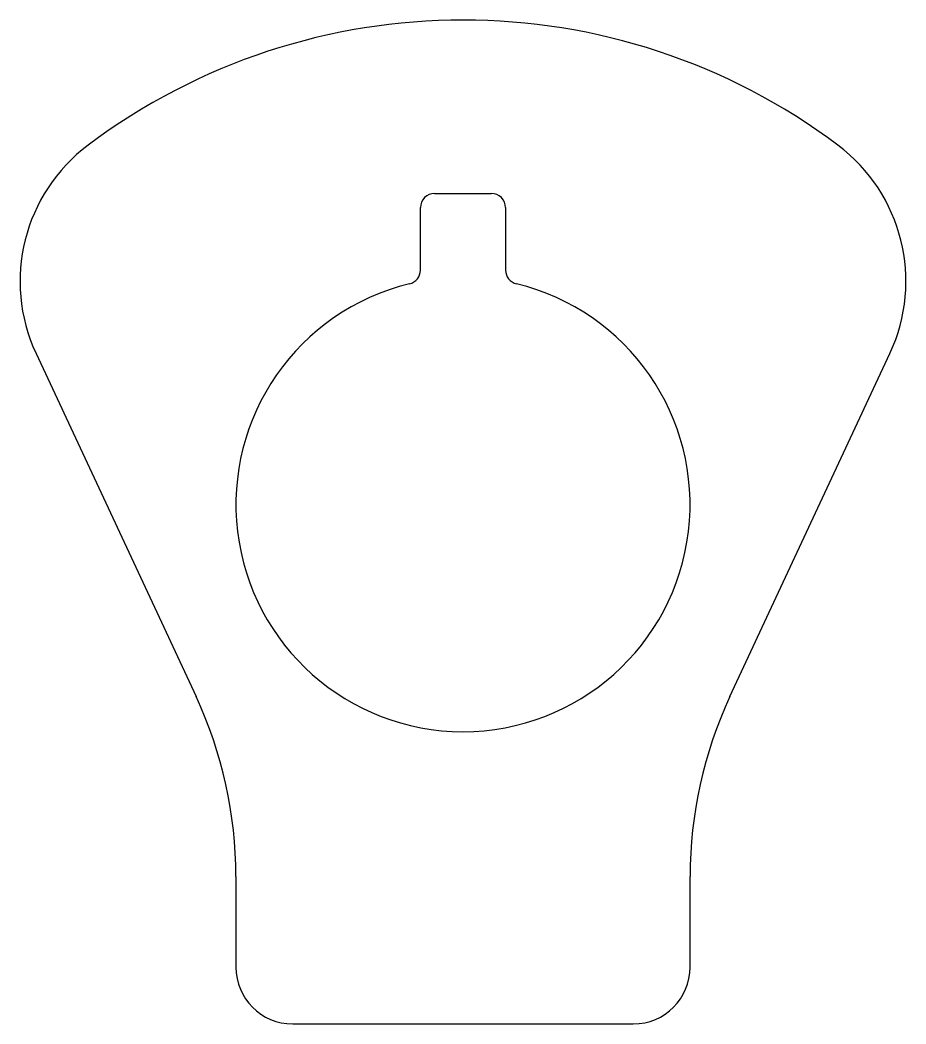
# Model space of a CAD drawing. Extents: x 3 to 34.2, y 2.6 to 38.
import ezdxf

# ---------------------------------------------------------------- set-up
doc = ezdxf.new("R2010")
doc.units = 0
doc.layers.get('0').update_dxf_attribs({"linetype": 'CONTINUOUS'})

msp = doc.modelspace()

# ---------------------------------------------------------------- linework, layer by layer
for p, q in [((17.584, 31.869), (19.584, 31.869)), ((17.084, 29.173), (17.084, 31.369)), ((20.084, 31.369), (20.084, 29.173)), ((3.542, 26.237), (9.179, 14.148)), ((27.99, 14.148), (33.627, 26.237)), ((27.99, 14.148), (27.99, 14.148)), ((10.584, 7.809), (10.584, 4.617)), ((26.584, 4.617), (26.584, 7.809)), ((12.584, 2.617), (24.584, 2.617))]:
    msp.add_line(p, q)
for centre, radius, start, end in [((18.584, 15.976), 22, 53.0951, 126.8911), ((8.979, 28.773), 6, 126.8911, 205), ((28.189, 28.773), 6, 335, 53.0584), ((17.584, 31.369), 0.5, 90, 180), ((19.584, 31.369), 0.5, 0, 90), ((16.584, 29.173), 0.5, 283.793, 0), ((20.584, 29.173), 0.5, 180, 256.207), ((18.584, 20.911), 8, 103.5975, 76.4025), ((-4.416, 7.809), 15, 360, 25), ((41.584, 7.809), 15, 155, 180), ((12.584, 4.617), 2, 180, 270), ((24.584, 4.617), 2, 270, 0)]:
    msp.add_arc(centre, radius, start, end)

doc.saveas('drawing.dxf')
